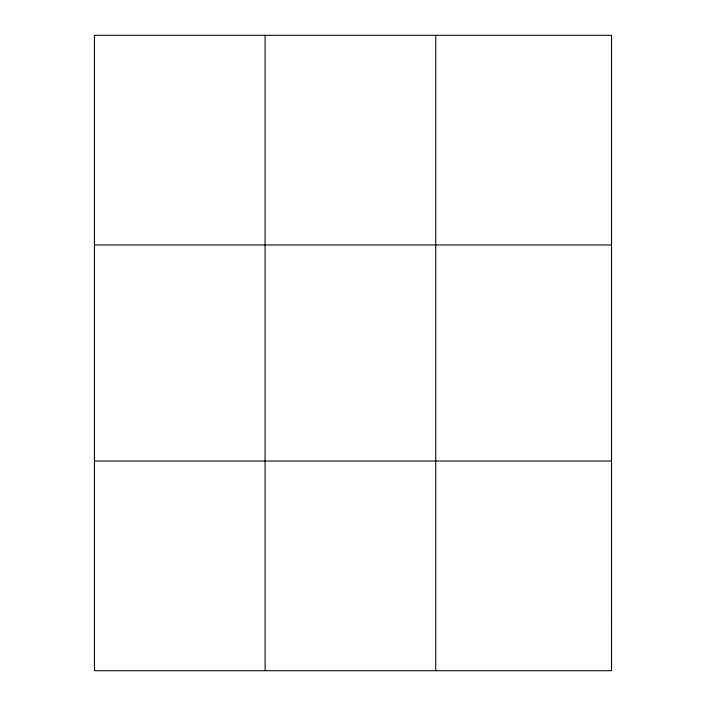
<?xml version="1.0" encoding="UTF-8"?>
<svg xmlns="http://www.w3.org/2000/svg" width="706" height="706" viewBox="0 0 706 706"><rect width="100%" height="100%" fill="white"/><g stroke="black" fill="none" stroke-linecap="round" stroke-linejoin="round"><path stroke-width="1.06" d="M265.094 35.3L265.094 670.7M435.734 35.3L435.734 670.7M94.445 244.982L611.555 244.982M94.445 461.018L611.555 461.018M611.555 618.279L611.555 670.7L94.445 670.7L94.445 35.3L611.555 35.3L611.555 618.279"/></g></svg>
